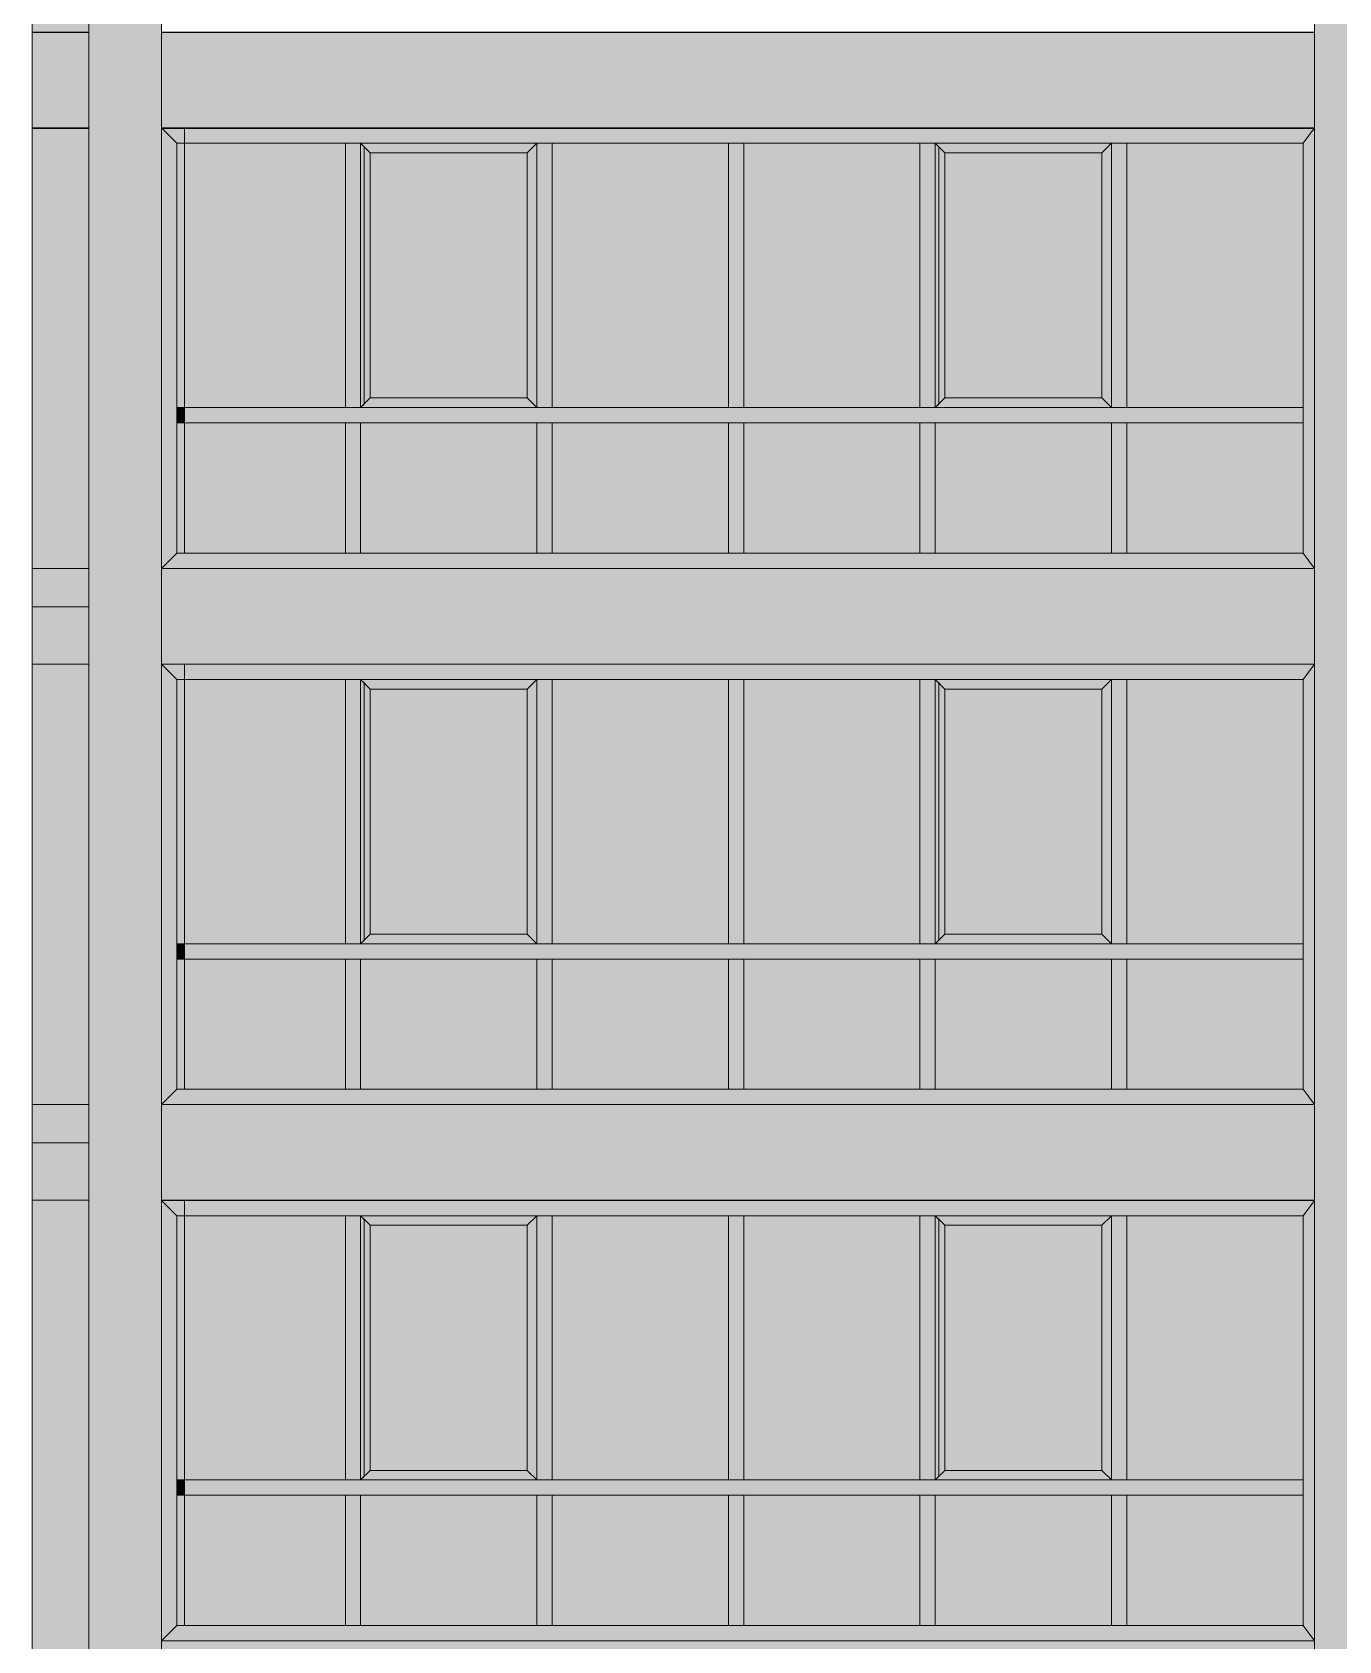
# Paper-space layout 'Лист1' of a CAD drawing. Header units: millimetres. Extents: x 141 to 459, y 101 to 382.
# Drawn here: x 157.9 to 226.1, y 196.4 to 280.4 of the extents above; entities that cross this region are included whole.
import ezdxf

# ---------------------------------------------------------------- set-up
doc = ezdxf.new("R2010")
doc.units = ezdxf.units.MM
doc.layers.add('окна', color=10, linetype='Continuous', lineweight=13)
doc.layers.add('ТОНКИЕе', color=7, linetype='Continuous', lineweight=13)
doc.layers.add('тонкие', color=7, linetype='Continuous')

psp = doc.layouts.new('Лист1')

# ---------------------------------------------------------------- hatches: boundary and pattern name
at = {"layer": 'окна', "true_color": 0xffff47, "transparency": 33554687}
h = psp.add_hatch(color=51, dxfattribs=at)
h.dxf.hatch_style = 1
h.paths.add_polyline_path([(160.806, 135.444), (160.806, 140.444), (157.856, 140.444), (157.856, 135.444)])
h.paths.add_polyline_path([(224.806, 135.444), (224.806, 140.444), (165.806, 140.444), (165.806, 135.444)])
h.paths.add_polyline_path([(160.806, 168.444), (157.856, 168.444), (157.856, 163.444), (160.806, 163.444)])
h.paths.add_polyline_path([(165.806, 168.444), (165.806, 163.444), (224.806, 163.444), (224.806, 168.444)])
h.paths.add_polyline_path([(160.806, 196.444), (157.856, 196.444), (157.856, 191.444), (160.806, 191.444)])
h.paths.add_polyline_path([(165.806, 196.444), (165.806, 191.444), (224.806, 191.444), (224.806, 196.444)])
h.paths.add_polyline_path([(160.806, 224.444), (157.856, 224.444), (157.856, 219.444), (160.806, 219.444)])
h.paths.add_polyline_path([(224.806, 219.444), (224.806, 224.444), (165.806, 224.444), (165.806, 219.444)])
h.paths.add_polyline_path([(160.806, 252.444), (157.856, 252.444), (157.856, 247.444), (160.806, 247.444)])
h.paths.add_polyline_path([(224.806, 247.444), (224.806, 252.444), (165.806, 252.444), (165.806, 247.444)])
h.paths.add_polyline_path([(160.806, 280.444), (157.856, 280.444), (157.856, 275.444), (160.806, 275.444)])
h.paths.add_polyline_path([(224.806, 275.444), (224.806, 280.444), (165.806, 280.444), (165.806, 275.444)])
h.paths.add_polyline_path([(160.806, 308.444), (157.856, 308.444), (157.856, 303.444), (160.806, 303.444)])
h.paths.add_polyline_path([(224.806, 303.444), (224.806, 308.444), (165.806, 308.444), (165.806, 303.444)])
at = {"layer": 'окна', "true_color": 0x636363}
h = psp.add_hatch(color=251, dxfattribs=at)
h.dxf.hatch_style = 1
h.paths.add_polyline_path([(165.806, 275.444), (164.606, 275.444), (165.406, 274.644), (165.806, 274.644)])
h.paths.add_polyline_path([(165.406, 274.644), (164.606, 275.444), (164.606, 252.444), (165.406, 253.244)])
h.paths.add_polyline_path([(165.806, 253.244), (165.406, 253.244), (164.606, 252.444), (165.806, 252.444)])
at = {"layer": 'окна', "true_color": 0xededed}
h = psp.add_hatch(color=7, dxfattribs=at)
h.dxf.hatch_style = 1
h.paths.add_polyline_path([(224.806, 275.444), (165.806, 275.444), (165.806, 274.644), (224.006, 274.644), (224.22, 274.644)])
h.paths.add_polyline_path([(175.006, 274.644), (174.206, 274.644), (174.206, 260.844), (175.006, 260.844)])
h.paths.add_polyline_path([(185.006, 274.644), (184.206, 274.644), (184.206, 260.844), (185.006, 260.844)])
h.paths.add_polyline_path([(195.006, 274.644), (194.206, 274.644), (194.206, 260.844), (195.006, 260.844)])
h.paths.add_polyline_path([(205.006, 274.644), (204.206, 274.644), (204.206, 260.844), (205.006, 260.844)])
h.paths.add_polyline_path([(215.006, 274.644), (214.206, 274.644), (214.206, 260.844), (215.006, 260.844)])
h.paths.add_polyline_path([(224.806, 275.444), (224.22, 274.644), (224.22, 253.244), (224.806, 252.444)])
h.paths.add_polyline_path([(224.22, 260.844), (224.006, 260.844), (165.806, 260.844), (165.806, 260.044), (224.22, 260.044)])
h.paths.add_polyline_path([(215.006, 260.044), (214.206, 260.044), (214.206, 253.244), (215.006, 253.244)])
h.paths.add_polyline_path([(224.22, 253.244), (224.006, 253.244), (165.806, 253.244), (165.806, 252.444), (224.806, 252.444)])
h.paths.add_polyline_path([(205.006, 260.044), (204.206, 260.044), (204.206, 253.244), (205.006, 253.244)])
h.paths.add_polyline_path([(195.006, 260.044), (194.206, 260.044), (194.206, 253.244), (195.006, 253.244)])
h.paths.add_polyline_path([(185.006, 260.044), (184.206, 260.044), (184.206, 253.244), (185.006, 253.244)])
h.paths.add_polyline_path([(175.006, 260.044), (174.206, 260.044), (174.206, 253.244), (175.006, 253.244)])
at = {"layer": 'окна', "true_color": 0xd1d1d1}
h = psp.add_hatch(color=254, dxfattribs=at)
h.dxf.hatch_style = 1
h.paths.add_polyline_path([(165.806, 260.044), (165.406, 260.044), (165.406, 253.244), (165.806, 253.244)])
h.paths.add_polyline_path([(165.806, 274.644), (165.406, 274.644), (165.406, 260.844), (165.806, 260.844)])
at = {"layer": 'окна', "true_color": 0x999999}
h = psp.add_hatch(color=253, dxfattribs=at)
h.dxf.hatch_style = 1
h.set_gradient(color1=(69, 69, 69), color2=(209, 209, 209), tint=1, name='CURVED')
h.paths.add_polyline_path([(174.206, 274.644), (165.806, 274.644), (165.806, 260.844), (174.206, 260.844)])
h.paths.add_polyline_path([(175.506, 261.344), (183.706, 261.344), (183.706, 274.144), (175.506, 274.144)])
h.paths.add_polyline_path([(185.006, 274.644), (185.006, 260.844), (194.206, 260.844), (194.206, 274.644)])
h.paths.add_polyline_path([(195.006, 260.844), (204.206, 260.844), (204.206, 274.644), (195.006, 274.644)])
h.paths.add_polyline_path([(213.706, 274.144), (205.506, 274.144), (205.506, 261.344), (213.706, 261.344)])
h.paths.add_polyline_path([(224.22, 274.644), (224.006, 274.644), (215.006, 274.644), (215.006, 260.844), (224.006, 260.844), (224.22, 260.844)])
h.paths.add_polyline_path([(215.006, 260.044), (215.006, 253.244), (224.006, 253.244), (224.22, 253.244), (224.22, 260.044)])
h.paths.add_polyline_path([(205.006, 260.044), (205.006, 253.244), (214.206, 253.244), (214.206, 260.044)])
h.paths.add_polyline_path([(195.006, 260.044), (195.006, 253.244), (204.206, 253.244), (204.206, 260.044)])
h.paths.add_polyline_path([(185.006, 260.044), (185.006, 253.244), (194.206, 253.244), (194.206, 260.044)])
h.paths.add_polyline_path([(175.006, 260.044), (175.006, 253.244), (184.206, 253.244), (184.206, 260.044)])
h.paths.add_polyline_path([(165.806, 260.044), (165.806, 253.244), (174.206, 253.244), (174.206, 260.044)])
at = {"layer": 'окна', "true_color": 0xd6d6d6}
h = psp.add_hatch(color=254, dxfattribs=at)
h.dxf.hatch_style = 1
h.paths.add_polyline_path([(184.206, 274.644), (183.706, 274.144), (183.706, 261.344), (184.206, 260.844)])
h.paths.add_polyline_path([(183.706, 261.344), (175.506, 261.344), (175.006, 260.844), (184.206, 260.844)])
h.paths.add_polyline_path([(175.506, 274.144), (175.185, 274.465), (175.185, 261.024), (175.506, 261.344)])
h.paths.add_polyline_path([(184.206, 274.644), (175.006, 274.644), (175.506, 274.144), (183.706, 274.144)])
h = psp.add_hatch(color=254, dxfattribs=at)
h.dxf.hatch_style = 1
h.paths.add_polyline_path([(214.206, 274.644), (213.706, 274.144), (213.706, 261.344), (214.206, 260.844)])
h.paths.add_polyline_path([(213.706, 261.344), (205.506, 261.344), (205.006, 260.844), (214.206, 260.844)])
h.paths.add_polyline_path([(205.506, 274.144), (205.185, 274.465), (205.185, 261.024), (205.506, 261.344)])
h.paths.add_polyline_path([(214.206, 274.644), (205.006, 274.644), (205.506, 274.144), (213.706, 274.144)])
at = {"layer": 'окна', "true_color": 0x636363}
h = psp.add_hatch(color=251, dxfattribs=at)
h.dxf.hatch_style = 1
h.paths.add_polyline_path([(165.806, 260.844), (165.406, 260.844), (165.406, 260.044), (165.806, 260.044)])
h = psp.add_hatch(color=251, dxfattribs=at)
h.dxf.hatch_style = 1
h.paths.add_polyline_path([(165.806, 247.444), (164.606, 247.444), (165.406, 246.644), (165.806, 246.644)])
h.paths.add_polyline_path([(165.406, 246.644), (164.606, 247.444), (164.606, 224.444), (165.406, 225.244)])
h.paths.add_polyline_path([(165.806, 225.244), (165.406, 225.244), (164.606, 224.444), (165.806, 224.444)])
at = {"layer": 'окна', "true_color": 0xededed}
h = psp.add_hatch(color=7, dxfattribs=at)
h.dxf.hatch_style = 1
h.paths.add_polyline_path([(224.806, 247.444), (165.806, 247.444), (165.806, 246.644), (224.006, 246.644), (224.22, 246.644)])
h.paths.add_polyline_path([(175.006, 246.644), (174.206, 246.644), (174.206, 232.844), (175.006, 232.844)])
h.paths.add_polyline_path([(185.006, 246.644), (184.206, 246.644), (184.206, 232.844), (185.006, 232.844)])
h.paths.add_polyline_path([(195.006, 246.644), (194.206, 246.644), (194.206, 232.844), (195.006, 232.844)])
h.paths.add_polyline_path([(205.006, 246.644), (204.206, 246.644), (204.206, 232.844), (205.006, 232.844)])
h.paths.add_polyline_path([(215.006, 246.644), (214.206, 246.644), (214.206, 232.844), (215.006, 232.844)])
h.paths.add_polyline_path([(224.806, 247.444), (224.22, 246.644), (224.22, 225.244), (224.806, 224.444)])
h.paths.add_polyline_path([(224.22, 232.844), (224.006, 232.844), (165.806, 232.844), (165.806, 232.044), (224.22, 232.044)])
h.paths.add_polyline_path([(215.006, 232.044), (214.206, 232.044), (214.206, 225.244), (215.006, 225.244)])
h.paths.add_polyline_path([(224.22, 225.244), (224.006, 225.244), (165.806, 225.244), (165.806, 224.444), (224.806, 224.444)])
h.paths.add_polyline_path([(205.006, 232.044), (204.206, 232.044), (204.206, 225.244), (205.006, 225.244)])
h.paths.add_polyline_path([(195.006, 232.044), (194.206, 232.044), (194.206, 225.244), (195.006, 225.244)])
h.paths.add_polyline_path([(185.006, 232.044), (184.206, 232.044), (184.206, 225.244), (185.006, 225.244)])
h.paths.add_polyline_path([(175.006, 232.044), (174.206, 232.044), (174.206, 225.244), (175.006, 225.244)])
at = {"layer": 'окна', "true_color": 0xd1d1d1}
h = psp.add_hatch(color=254, dxfattribs=at)
h.dxf.hatch_style = 1
h.paths.add_polyline_path([(165.806, 232.044), (165.406, 232.044), (165.406, 225.244), (165.806, 225.244)])
h.paths.add_polyline_path([(165.806, 246.644), (165.406, 246.644), (165.406, 232.844), (165.806, 232.844)])
at = {"layer": 'окна', "true_color": 0x999999}
h = psp.add_hatch(color=253, dxfattribs=at)
h.dxf.hatch_style = 1
h.set_gradient(color1=(69, 69, 69), color2=(209, 209, 209), tint=1, name='CURVED')
h.paths.add_polyline_path([(174.206, 246.644), (165.806, 246.644), (165.806, 232.844), (174.206, 232.844)])
h.paths.add_polyline_path([(175.506, 233.344), (183.706, 233.344), (183.706, 246.144), (175.506, 246.144)])
h.paths.add_polyline_path([(185.006, 246.644), (185.006, 232.844), (194.206, 232.844), (194.206, 246.644)])
h.paths.add_polyline_path([(195.006, 232.844), (204.206, 232.844), (204.206, 246.644), (195.006, 246.644)])
h.paths.add_polyline_path([(213.706, 246.144), (205.506, 246.144), (205.506, 233.344), (213.706, 233.344)])
h.paths.add_polyline_path([(224.22, 246.644), (224.006, 246.644), (215.006, 246.644), (215.006, 232.844), (224.006, 232.844), (224.22, 232.844)])
h.paths.add_polyline_path([(215.006, 232.044), (215.006, 225.244), (224.006, 225.244), (224.22, 225.244), (224.22, 232.044)])
h.paths.add_polyline_path([(205.006, 232.044), (205.006, 225.244), (214.206, 225.244), (214.206, 232.044)])
h.paths.add_polyline_path([(195.006, 232.044), (195.006, 225.244), (204.206, 225.244), (204.206, 232.044)])
h.paths.add_polyline_path([(185.006, 232.044), (185.006, 225.244), (194.206, 225.244), (194.206, 232.044)])
h.paths.add_polyline_path([(175.006, 232.044), (175.006, 225.244), (184.206, 225.244), (184.206, 232.044)])
h.paths.add_polyline_path([(165.806, 232.044), (165.806, 225.244), (174.206, 225.244), (174.206, 232.044)])
at = {"layer": 'окна', "true_color": 0xd6d6d6}
h = psp.add_hatch(color=254, dxfattribs=at)
h.dxf.hatch_style = 1
h.paths.add_polyline_path([(184.206, 246.644), (183.706, 246.144), (183.706, 233.344), (184.206, 232.844)])
h.paths.add_polyline_path([(183.706, 233.344), (175.506, 233.344), (175.006, 232.844), (184.206, 232.844)])
h.paths.add_polyline_path([(175.506, 246.144), (175.185, 246.465), (175.185, 233.024), (175.506, 233.344)])
h.paths.add_polyline_path([(184.206, 246.644), (175.006, 246.644), (175.506, 246.144), (183.706, 246.144)])
h = psp.add_hatch(color=254, dxfattribs=at)
h.dxf.hatch_style = 1
h.paths.add_polyline_path([(214.206, 246.644), (213.706, 246.144), (213.706, 233.344), (214.206, 232.844)])
h.paths.add_polyline_path([(213.706, 233.344), (205.506, 233.344), (205.006, 232.844), (214.206, 232.844)])
h.paths.add_polyline_path([(205.506, 246.144), (205.185, 246.465), (205.185, 233.024), (205.506, 233.344)])
h.paths.add_polyline_path([(214.206, 246.644), (205.006, 246.644), (205.506, 246.144), (213.706, 246.144)])
at = {"layer": 'окна', "true_color": 0x636363}
h = psp.add_hatch(color=251, dxfattribs=at)
h.dxf.hatch_style = 1
h.paths.add_polyline_path([(165.806, 232.844), (165.406, 232.844), (165.406, 232.044), (165.806, 232.044)])
h = psp.add_hatch(color=251, dxfattribs=at)
h.dxf.hatch_style = 1
h.paths.add_polyline_path([(165.806, 219.444), (164.606, 219.444), (165.406, 218.644), (165.806, 218.644)])
h.paths.add_polyline_path([(165.406, 218.644), (164.606, 219.444), (164.606, 196.444), (165.406, 197.244)])
h.paths.add_polyline_path([(165.806, 197.244), (165.406, 197.244), (164.606, 196.444), (165.806, 196.444)])
at = {"layer": 'окна', "true_color": 0xededed}
h = psp.add_hatch(color=7, dxfattribs=at)
h.dxf.hatch_style = 1
h.paths.add_polyline_path([(224.806, 219.444), (165.806, 219.444), (165.806, 218.644), (224.006, 218.644), (224.22, 218.644)])
h.paths.add_polyline_path([(175.006, 218.644), (174.206, 218.644), (174.206, 204.844), (175.006, 204.844)])
h.paths.add_polyline_path([(185.006, 218.644), (184.206, 218.644), (184.206, 204.844), (185.006, 204.844)])
h.paths.add_polyline_path([(195.006, 218.644), (194.206, 218.644), (194.206, 204.844), (195.006, 204.844)])
h.paths.add_polyline_path([(205.006, 218.644), (204.206, 218.644), (204.206, 204.844), (205.006, 204.844)])
h.paths.add_polyline_path([(215.006, 218.644), (214.206, 218.644), (214.206, 204.844), (215.006, 204.844)])
h.paths.add_polyline_path([(224.806, 219.444), (224.22, 218.644), (224.22, 197.244), (224.806, 196.444)])
h.paths.add_polyline_path([(224.22, 204.844), (224.006, 204.844), (165.806, 204.844), (165.806, 204.044), (224.22, 204.044)])
h.paths.add_polyline_path([(215.006, 204.044), (214.206, 204.044), (214.206, 197.244), (215.006, 197.244)])
h.paths.add_polyline_path([(224.22, 197.244), (224.006, 197.244), (165.806, 197.244), (165.806, 196.444), (224.806, 196.444)])
h.paths.add_polyline_path([(205.006, 204.044), (204.206, 204.044), (204.206, 197.244), (205.006, 197.244)])
h.paths.add_polyline_path([(195.006, 204.044), (194.206, 204.044), (194.206, 197.244), (195.006, 197.244)])
h.paths.add_polyline_path([(185.006, 204.044), (184.206, 204.044), (184.206, 197.244), (185.006, 197.244)])
h.paths.add_polyline_path([(175.006, 204.044), (174.206, 204.044), (174.206, 197.244), (175.006, 197.244)])
at = {"layer": 'окна', "true_color": 0xd1d1d1}
h = psp.add_hatch(color=254, dxfattribs=at)
h.dxf.hatch_style = 1
h.paths.add_polyline_path([(165.806, 204.044), (165.406, 204.044), (165.406, 197.244), (165.806, 197.244)])
h.paths.add_polyline_path([(165.806, 218.644), (165.406, 218.644), (165.406, 204.844), (165.806, 204.844)])
at = {"layer": 'окна', "true_color": 0x999999}
h = psp.add_hatch(color=253, dxfattribs=at)
h.dxf.hatch_style = 1
h.set_gradient(color1=(69, 69, 69), color2=(209, 209, 209), tint=1, name='CURVED')
h.paths.add_polyline_path([(174.206, 218.644), (165.806, 218.644), (165.806, 204.844), (174.206, 204.844)])
h.paths.add_polyline_path([(175.506, 205.344), (183.706, 205.344), (183.706, 218.144), (175.506, 218.144)])
h.paths.add_polyline_path([(185.006, 218.644), (185.006, 204.844), (194.206, 204.844), (194.206, 218.644)])
h.paths.add_polyline_path([(195.006, 204.844), (204.206, 204.844), (204.206, 218.644), (195.006, 218.644)])
h.paths.add_polyline_path([(213.706, 218.144), (205.506, 218.144), (205.506, 205.344), (213.706, 205.344)])
h.paths.add_polyline_path([(224.22, 218.644), (224.006, 218.644), (215.006, 218.644), (215.006, 204.844), (224.006, 204.844), (224.22, 204.844)])
h.paths.add_polyline_path([(215.006, 204.044), (215.006, 197.244), (224.006, 197.244), (224.22, 197.244), (224.22, 204.044)])
h.paths.add_polyline_path([(205.006, 204.044), (205.006, 197.244), (214.206, 197.244), (214.206, 204.044)])
h.paths.add_polyline_path([(195.006, 204.044), (195.006, 197.244), (204.206, 197.244), (204.206, 204.044)])
h.paths.add_polyline_path([(185.006, 204.044), (185.006, 197.244), (194.206, 197.244), (194.206, 204.044)])
h.paths.add_polyline_path([(175.006, 204.044), (175.006, 197.244), (184.206, 197.244), (184.206, 204.044)])
h.paths.add_polyline_path([(165.806, 204.044), (165.806, 197.244), (174.206, 197.244), (174.206, 204.044)])
at = {"layer": 'окна', "true_color": 0xd6d6d6}
h = psp.add_hatch(color=254, dxfattribs=at)
h.dxf.hatch_style = 1
h.paths.add_polyline_path([(184.206, 218.644), (183.706, 218.144), (183.706, 205.344), (184.206, 204.844)])
h.paths.add_polyline_path([(183.706, 205.344), (175.506, 205.344), (175.006, 204.844), (184.206, 204.844)])
h.paths.add_polyline_path([(175.506, 218.144), (175.185, 218.465), (175.185, 205.024), (175.506, 205.344)])
h.paths.add_polyline_path([(184.206, 218.644), (175.006, 218.644), (175.506, 218.144), (183.706, 218.144)])
h = psp.add_hatch(color=254, dxfattribs=at)
h.dxf.hatch_style = 1
h.paths.add_polyline_path([(214.206, 218.644), (213.706, 218.144), (213.706, 205.344), (214.206, 204.844)])
h.paths.add_polyline_path([(213.706, 205.344), (205.506, 205.344), (205.006, 204.844), (214.206, 204.844)])
h.paths.add_polyline_path([(205.506, 218.144), (205.185, 218.465), (205.185, 205.024), (205.506, 205.344)])
h.paths.add_polyline_path([(214.206, 218.644), (205.006, 218.644), (205.506, 218.144), (213.706, 218.144)])
at = {"layer": 'окна', "true_color": 0x636363}
h = psp.add_hatch(color=251, dxfattribs=at)
h.dxf.hatch_style = 1
h.paths.add_polyline_path([(165.806, 204.844), (165.406, 204.844), (165.406, 204.044), (165.806, 204.044)])
at = {"layer": 'тонкие', "transparency": 33554687}
h = psp.add_hatch(color=7, dxfattribs=at)
h.dxf.hatch_style = 1
h.paths.add_polyline_path([(175.006, 274.644), (175.256, 274.394), (175.185, 274.465), (175.185, 261.024), (175.006, 260.844)])
h = psp.add_hatch(color=7, dxfattribs=at)
h.dxf.hatch_style = 1
h.paths.add_polyline_path([(205.006, 274.644), (205.256, 274.394), (205.185, 274.465), (205.185, 261.024), (205.006, 260.844)])
h = psp.add_hatch(color=7, dxfattribs=at)
h.dxf.hatch_style = 1
h.paths.add_polyline_path([(175.006, 246.644), (175.256, 246.394), (175.185, 246.465), (175.185, 233.024), (175.006, 232.844)])
h = psp.add_hatch(color=7, dxfattribs=at)
h.dxf.hatch_style = 1
h.paths.add_polyline_path([(205.006, 246.644), (205.256, 246.394), (205.185, 246.465), (205.185, 233.024), (205.006, 232.844)])
h = psp.add_hatch(color=7, dxfattribs=at)
h.dxf.hatch_style = 1
h.paths.add_polyline_path([(175.006, 218.644), (175.256, 218.394), (175.185, 218.465), (175.185, 205.024), (175.006, 204.844)])
h = psp.add_hatch(color=7, dxfattribs=at)
h.dxf.hatch_style = 1
h.paths.add_polyline_path([(205.006, 218.644), (205.256, 218.394), (205.185, 218.465), (205.185, 205.024), (205.006, 204.844)])
at = {"layer": 'ТОНКИЕе', "true_color": 0xf7f7f7, "transparency": 33554687}
h = psp.add_hatch(color=7, dxfattribs=at)
h.dxf.hatch_style = 1
h.paths.add_polyline_path([(164.606, 334.444), (164.606, 364.444), (160.806, 364.444), (160.806, 138.444), (160.806, 135.444), (160.806, 104.444), (160.806, 101.444), (164.606, 101.444), (164.606, 110.444)])
h.paths.add_polyline_path([(228.606, 334.444), (228.606, 364.444), (224.806, 364.444), (224.806, 333.644), (224.806, 331.444), (224.806, 104.444), (224.806, 101.444), (228.606, 101.444), (228.606, 138.444)])
h.paths.add_polyline_path([(338.701, 138.444), (284.906, 138.444), (284.906, 110.444), (284.906, 101.444), (288.706, 101.444), (288.706, 134.644), (333.356, 134.644), (334.901, 134.644), (334.901, 117.444), (336.356, 117.444), (338.701, 117.327)])
h.paths.add_polyline_path([(284.906, 138.444), (264.906, 138.444), (264.906, 135.444), (284.906, 135.444)])
at = {"layer": 'ТОНКИЕе', "true_color": 0x7c6827}
h = psp.add_hatch(color=47, dxfattribs=at)
h.dxf.hatch_style = 1
h.paths.add_polyline_path([(165.806, 336.444), (164.606, 336.444), (164.606, 331.444), (165.806, 331.444)])
h.paths.add_polyline_path([(164.606, 275.423), (165.806, 275.423), (165.806, 275.444), (164.606, 275.444)])
h.paths.add_polyline_path([(165.806, 163.444), (164.606, 163.444), (164.606, 163.43), (165.806, 163.43)])
h.paths.add_polyline_path([(165.806, 191.444), (164.606, 191.444), (164.606, 191.403), (165.806, 191.403)])
h.paths.add_polyline_path([(165.806, 219.447), (164.606, 219.447), (164.606, 219.444), (165.806, 219.444)])
h.paths.add_polyline_path([(165.806, 247.444), (164.606, 247.444), (164.606, 247.443), (165.806, 247.443)])
at = {"layer": 'ТОНКИЕе', "true_color": 0xb15964, "transparency": 33554687}
h = psp.add_hatch(color=245, dxfattribs=at)
h.dxf.hatch_style = 1
h.paths.add_polyline_path([(284.906, 334.444), (264.206, 334.444), (245.106, 334.444), (245.106, 329.444), (252.606, 329.444), (252.606, 315.444), (245.106, 315.444), (245.106, 301.444), (252.606, 301.444), (252.606, 287.444), (245.106, 287.444), (245.106, 273.444), (252.606, 273.444), (252.606, 259.444), (245.106, 259.444), (245.106, 245.444), (252.606, 245.444), (252.606, 231.444), (245.106, 231.444), (245.106, 217.444), (252.606, 217.444), (252.606, 203.444), (245.106, 203.444), (245.106, 189.444), (252.606, 189.444), (252.606, 175.444), (245.106, 175.444), (245.106, 161.444), (252.606, 161.444), (252.606, 147.444), (245.106, 147.444), (245.106, 135.444), (264.206, 135.444), (264.906, 135.444), (264.906, 138.444), (284.906, 138.444)])
h.paths.add_polyline_path([(264.206, 147.444), (264.206, 161.444), (277.206, 161.444), (277.206, 147.444)], flags=16)
h.paths.add_polyline_path([(265.006, 148.244), (265.006, 160.644), (276.406, 160.644), (276.406, 148.244)], flags=0)
h.paths.add_polyline_path([(265.22, 148.459), (265.22, 160.43), (265.256, 160.394), (265.506, 160.144), (269.806, 160.144), (270.306, 160.644), (271.106, 160.644), (271.32, 160.43), (271.356, 160.394), (271.606, 160.144), (275.906, 160.144), (275.906, 148.744), (271.606, 148.744), (271.106, 148.244), (271.106, 160.644), (270.306, 160.644), (270.306, 148.244), (269.806, 148.744), (265.506, 148.744)], flags=0)
h.paths.add_polyline_path([(264.206, 175.444), (264.206, 189.444), (277.206, 189.444), (277.206, 175.444)], flags=16)
h.paths.add_polyline_path([(265.006, 176.244), (265.006, 188.644), (276.406, 188.644), (276.406, 176.244)], flags=0)
h.paths.add_polyline_path([(265.22, 176.459), (265.22, 188.43), (265.256, 188.394), (265.506, 188.144), (269.806, 188.144), (270.306, 188.644), (271.106, 188.644), (271.32, 188.43), (271.356, 188.394), (271.606, 188.144), (275.906, 188.144), (275.906, 176.744), (271.606, 176.744), (271.106, 176.244), (271.106, 188.644), (270.306, 188.644), (270.306, 176.244), (269.806, 176.744), (265.506, 176.744)], flags=0)
h.paths.add_polyline_path([(264.206, 203.444), (264.206, 217.444), (277.206, 217.444), (277.206, 203.444)], flags=16)
h.paths.add_polyline_path([(265.006, 204.244), (265.006, 216.644), (276.406, 216.644), (276.406, 204.244)], flags=0)
h.paths.add_polyline_path([(265.22, 204.459), (265.22, 216.43), (265.256, 216.394), (265.506, 216.144), (269.806, 216.144), (270.306, 216.644), (271.106, 216.644), (271.32, 216.43), (271.356, 216.394), (271.606, 216.144), (275.906, 216.144), (275.906, 204.744), (271.606, 204.744), (271.106, 204.244), (271.106, 216.644), (270.306, 216.644), (270.306, 204.244), (269.806, 204.744), (265.506, 204.744)], flags=0)
h.paths.add_polyline_path([(264.206, 231.444), (264.206, 245.444), (277.206, 245.444), (277.206, 231.444)], flags=16)
h.paths.add_polyline_path([(265.006, 232.244), (265.006, 244.644), (276.406, 244.644), (276.406, 232.244)], flags=0)
h.paths.add_polyline_path([(265.22, 232.459), (265.22, 244.43), (265.256, 244.394), (265.506, 244.144), (269.806, 244.144), (270.306, 244.644), (271.106, 244.644), (271.32, 244.43), (271.356, 244.394), (271.606, 244.144), (275.906, 244.144), (275.906, 232.744), (271.606, 232.744), (271.106, 232.244), (271.106, 244.644), (270.306, 244.644), (270.306, 232.244), (269.806, 232.744), (265.506, 232.744)], flags=0)
h.paths.add_polyline_path([(264.206, 259.444), (264.206, 273.444), (277.206, 273.444), (277.206, 259.444)], flags=16)
h.paths.add_polyline_path([(265.006, 260.244), (265.006, 272.644), (276.406, 272.644), (276.406, 260.244)], flags=0)
h.paths.add_polyline_path([(265.22, 260.459), (265.22, 272.43), (265.256, 272.394), (265.506, 272.144), (269.806, 272.144), (270.306, 272.644), (271.106, 272.644), (271.32, 272.43), (271.356, 272.394), (271.606, 272.144), (275.906, 272.144), (275.906, 260.744), (271.606, 260.744), (271.106, 260.244), (271.106, 272.644), (270.306, 272.644), (270.306, 260.244), (269.806, 260.744), (265.506, 260.744)], flags=0)
h.paths.add_polyline_path([(264.206, 287.444), (264.206, 301.444), (277.206, 301.444), (277.206, 287.444)], flags=16)
h.paths.add_polyline_path([(265.006, 288.244), (265.006, 300.644), (276.406, 300.644), (276.406, 288.244)], flags=0)
h.paths.add_polyline_path([(265.22, 288.459), (265.22, 300.43), (265.256, 300.394), (265.506, 300.144), (269.806, 300.144), (270.306, 300.644), (271.106, 300.644), (271.32, 300.43), (271.356, 300.394), (271.606, 300.144), (275.906, 300.144), (275.906, 288.744), (271.606, 288.744), (271.106, 288.244), (271.106, 300.644), (270.306, 300.644), (270.306, 288.244), (269.806, 288.744), (265.506, 288.744)], flags=0)
h.paths.add_polyline_path([(264.206, 315.444), (264.206, 329.444), (277.206, 329.444), (277.206, 315.444)], flags=16)
h.paths.add_polyline_path([(265.006, 316.244), (265.006, 328.644), (276.406, 328.644), (276.406, 316.244)], flags=0)
h.paths.add_polyline_path([(265.22, 316.459), (265.22, 328.43), (265.256, 328.394), (265.506, 328.144), (269.806, 328.144), (270.306, 328.644), (271.106, 328.644), (271.32, 328.43), (271.356, 328.394), (271.606, 328.144), (275.906, 328.144), (275.906, 316.744), (271.606, 316.744), (271.106, 316.244), (271.106, 328.644), (270.306, 328.644), (270.306, 316.244), (269.806, 316.744), (265.506, 316.744)], flags=0)
h.paths.add_polyline_path([(275.906, 316.744), (271.606, 316.744), (271.606, 328.144), (275.906, 328.144)], flags=0)
h.paths.add_polyline_path([(265.506, 316.744), (265.506, 328.144), (269.806, 328.144), (269.806, 316.744)], flags=0)
h.paths.add_polyline_path([(160.806, 163.43), (157.856, 163.43), (157.856, 140.444), (160.806, 140.444)])
h.paths.add_polyline_path([(160.806, 191.403), (157.856, 191.403), (157.856, 168.444), (160.806, 168.444)])
h.paths.add_polyline_path([(160.806, 219.447), (157.856, 219.447), (157.856, 196.444), (160.806, 196.444)])
h.paths.add_polyline_path([(160.806, 250.444), (157.856, 250.444), (157.856, 224.447), (160.806, 224.447)])
h.paths.add_polyline_path([(160.806, 275.423), (157.856, 275.423), (157.856, 252.444), (160.806, 252.444)])
h.paths.add_polyline_path([(160.806, 303.427), (157.856, 303.427), (157.856, 280.444), (160.806, 280.444)])
h.paths.add_polyline_path([(160.806, 331.444), (157.856, 331.444), (157.856, 308.444), (160.806, 308.444)])
at = {"layer": 'ТОНКИЕе', "true_color": 0x7c6827}
h = psp.add_hatch(color=47, dxfattribs=at)
h.dxf.hatch_style = 1
h.paths.add_polyline_path([(165.806, 308.444), (164.606, 308.444), (164.606, 303.444), (165.806, 303.444)])
h.paths.add_polyline_path([(165.806, 280.444), (164.606, 280.444), (164.606, 275.444), (165.806, 275.444)])
h.paths.add_polyline_path([(165.806, 252.444), (164.606, 252.444), (164.606, 247.444), (165.806, 247.444)])
h.paths.add_polyline_path([(165.806, 224.444), (164.606, 224.444), (164.606, 219.444), (165.806, 219.444)])
h.paths.add_polyline_path([(165.806, 196.444), (164.606, 196.444), (164.606, 191.444), (165.806, 191.444)])
h.paths.add_polyline_path([(165.806, 168.444), (164.606, 168.444), (164.606, 163.444), (165.806, 163.444)])
h.paths.add_polyline_path([(165.806, 140.444), (164.606, 140.444), (164.606, 135.444), (165.806, 135.444)])

# ---------------------------------------------------------------- linework, layer by layer
at = {"layer": 'окна', "color": 0}
for points in [[(157.856, 275.423), (157.856, 280.423), (160.806, 280.423), (160.806, 275.423)], [(164.606, 275.423), (224.806, 275.423), (224.806, 280.423), (164.606, 280.423)], [(157.856, 275.423), (160.806, 275.423)], [(164.606, 252.444), (164.606, 275.444), (224.806, 275.444), (224.806, 252.444), (164.606, 252.444), (165.406, 253.244), (224.22, 253.244), (165.406, 253.244), (165.806, 253.244), (165.806, 275.444)], [(165.406, 253.244), (165.406, 274.644), (185.006, 274.644)], [(165.406, 260.844), (174.206, 260.844)], [(165.406, 260.044), (165.806, 260.044)], [(157.856, 247.443), (157.856, 252.443), (160.806, 252.443), (160.806, 247.443)], [(164.606, 247.443), (224.806, 247.443), (224.806, 252.443), (164.606, 252.443)], [(157.856, 247.443), (160.806, 247.443)], [(164.606, 224.444), (164.606, 247.444), (224.806, 247.444), (224.806, 224.444), (164.606, 224.444), (165.406, 225.244), (224.22, 225.244), (165.406, 225.244), (165.806, 225.244), (165.806, 247.444)], [(165.406, 225.244), (165.406, 246.644), (185.006, 246.644)], [(165.406, 232.844), (174.206, 232.844)], [(165.406, 232.044), (165.806, 232.044)], [(157.856, 219.447), (157.856, 224.447), (160.806, 224.447), (160.806, 219.447)], [(164.606, 219.447), (224.806, 219.447), (224.806, 224.447), (164.606, 224.447)], [(157.856, 219.447), (160.806, 219.447)], [(164.606, 196.444), (164.606, 219.444), (224.806, 219.444), (224.806, 196.444), (164.606, 196.444), (165.406, 197.244), (224.22, 197.244), (165.406, 197.244), (165.806, 197.244), (165.806, 219.444)], [(165.406, 197.244), (165.406, 218.644), (185.006, 218.644)], [(165.406, 204.844), (174.206, 204.844)], [(165.406, 204.044), (165.806, 204.044)]]:
    psp.add_lwpolyline(points, dxfattribs=at)
at = {"layer": 'окна', "color": 7}
for points in [[(165.406, 274.644), (164.606, 275.444)], [(224.22, 274.644), (224.806, 275.444)], [(165.406, 253.244), (165.406, 253.244), (165.406, 274.644), (165.406, 274.644), (224.006, 274.644), (224.006, 274.644), (224.22, 274.644), (224.22, 253.244), (224.006, 253.244), (165.406, 253.244)], [(165.406, 253.244), (165.406, 253.244), (165.406, 274.644), (165.406, 274.644), (224.006, 274.644), (224.006, 274.644), (224.22, 274.644), (224.22, 253.244), (224.006, 253.244), (165.406, 253.244)], [(174.606, 274.644), (174.206, 274.644), (174.206, 260.844)], [(175.006, 260.844), (175.006, 274.644)], [(175.006, 274.644), (175.506, 274.144), (183.706, 274.144), (184.206, 274.644), (183.706, 274.144), (183.706, 261.344), (184.206, 260.844), (183.706, 261.344), (175.506, 261.344), (175.006, 260.844), (175.506, 261.344), (175.506, 274.144)], [(175.006, 274.644), (175.256, 274.394), (175.185, 274.465), (175.185, 261.024), (175.006, 260.844), (175.006, 274.644)], [(175.506, 274.144), (175.506, 274.144), (175.506, 274.144), (183.706, 274.144), (183.706, 274.144), (183.706, 261.344), (183.706, 261.344), (183.706, 261.344), (175.506, 261.344), (175.506, 261.344), (175.506, 274.144)], [(184.606, 274.644), (184.206, 274.644), (184.206, 261.844)], [(184.606, 274.644), (184.206, 274.644), (184.206, 260.844)], [(185.006, 261.844), (185.006, 274.644)], [(185.006, 260.844), (185.006, 274.644)], [(194.606, 274.644), (194.206, 274.644), (194.206, 261.844)], [(194.606, 274.644), (194.206, 274.644), (194.206, 260.844)], [(195.006, 261.844), (195.006, 274.644)], [(195.006, 260.844), (195.006, 274.644)], [(204.606, 274.644), (204.206, 274.644), (204.206, 261.844)], [(204.606, 274.644), (204.206, 274.644), (204.206, 260.844)], [(205.006, 261.844), (205.006, 274.644)], [(205.006, 260.844), (205.006, 274.644)], [(205.006, 274.644), (205.506, 274.144), (213.706, 274.144), (214.206, 274.644), (213.706, 274.144), (213.706, 261.344), (214.206, 260.844), (213.706, 261.344), (205.506, 261.344), (205.006, 260.844), (205.506, 261.344), (205.506, 274.144)], [(205.006, 274.644), (205.256, 274.394), (205.185, 274.465), (205.185, 261.024), (205.006, 260.844), (205.006, 274.644)], [(205.506, 274.144), (205.506, 274.144), (205.506, 274.144), (213.706, 274.144), (213.706, 274.144), (213.706, 261.344), (213.706, 261.344), (213.706, 261.344), (205.506, 261.344), (205.506, 261.344), (205.506, 274.144)], [(214.606, 274.644), (214.206, 274.644), (214.206, 261.844)], [(214.606, 274.644), (214.206, 274.644), (214.206, 260.844)], [(215.006, 261.844), (215.006, 274.644)], [(215.006, 260.844), (215.006, 274.644)], [(165.406, 260.844), (165.406, 260.844), (224.006, 260.844), (224.22, 260.844), (224.22, 260.044), (165.406, 260.044)], [(174.206, 260.044), (174.206, 253.244), (175.006, 253.244), (175.006, 260.044)], [(184.206, 260.044), (184.206, 253.244), (185.006, 253.244), (185.006, 260.044)], [(194.206, 260.044), (194.206, 253.244), (195.006, 253.244), (195.006, 260.044)], [(204.206, 260.044), (204.206, 253.244), (205.006, 253.244), (205.006, 260.044)], [(214.206, 260.044), (214.206, 253.244), (215.006, 253.244), (215.006, 260.044)], [(164.606, 252.444), (165.406, 253.244)], [(224.806, 252.444), (224.22, 253.244)], [(165.406, 246.644), (164.606, 247.444)], [(224.22, 246.644), (224.806, 247.444)], [(165.406, 225.244), (165.406, 225.244), (165.406, 246.644), (165.406, 246.644), (224.006, 246.644), (224.006, 246.644), (224.22, 246.644), (224.22, 225.244), (224.006, 225.244), (165.406, 225.244)], [(165.406, 225.244), (165.406, 225.244), (165.406, 246.644), (165.406, 246.644), (224.006, 246.644), (224.006, 246.644), (224.22, 246.644), (224.22, 225.244), (224.006, 225.244), (165.406, 225.244)], [(174.606, 246.644), (174.206, 246.644), (174.206, 232.844)], [(175.006, 232.844), (175.006, 246.644)], [(175.006, 246.644), (175.506, 246.144), (183.706, 246.144), (184.206, 246.644), (183.706, 246.144), (183.706, 233.344), (184.206, 232.844), (183.706, 233.344), (175.506, 233.344), (175.006, 232.844), (175.506, 233.344), (175.506, 246.144)], [(175.006, 246.644), (175.256, 246.394), (175.185, 246.465), (175.185, 233.024), (175.006, 232.844), (175.006, 246.644)], [(175.506, 246.144), (175.506, 246.144), (175.506, 246.144), (183.706, 246.144), (183.706, 246.144), (183.706, 233.344), (183.706, 233.344), (183.706, 233.344), (175.506, 233.344), (175.506, 233.344), (175.506, 246.144)], [(184.606, 246.644), (184.206, 246.644), (184.206, 233.844)], [(184.606, 246.644), (184.206, 246.644), (184.206, 232.844)], [(185.006, 233.844), (185.006, 246.644)], [(185.006, 232.844), (185.006, 246.644)], [(194.606, 246.644), (194.206, 246.644), (194.206, 233.844)], [(194.606, 246.644), (194.206, 246.644), (194.206, 232.844)], [(195.006, 233.844), (195.006, 246.644)], [(195.006, 232.844), (195.006, 246.644)], [(204.606, 246.644), (204.206, 246.644), (204.206, 233.844)], [(204.606, 246.644), (204.206, 246.644), (204.206, 232.844)], [(205.006, 233.844), (205.006, 246.644)], [(205.006, 232.844), (205.006, 246.644)], [(205.006, 246.644), (205.506, 246.144), (213.706, 246.144), (214.206, 246.644), (213.706, 246.144), (213.706, 233.344), (214.206, 232.844), (213.706, 233.344), (205.506, 233.344), (205.006, 232.844), (205.506, 233.344), (205.506, 246.144)], [(205.006, 246.644), (205.256, 246.394), (205.185, 246.465), (205.185, 233.024), (205.006, 232.844), (205.006, 246.644)], [(205.506, 246.144), (205.506, 246.144), (205.506, 246.144), (213.706, 246.144), (213.706, 246.144), (213.706, 233.344), (213.706, 233.344), (213.706, 233.344), (205.506, 233.344), (205.506, 233.344), (205.506, 246.144)], [(214.606, 246.644), (214.206, 246.644), (214.206, 233.844)], [(214.606, 246.644), (214.206, 246.644), (214.206, 232.844)], [(215.006, 233.844), (215.006, 246.644)], [(215.006, 232.844), (215.006, 246.644)], [(165.406, 232.844), (165.406, 232.844), (224.006, 232.844), (224.22, 232.844), (224.22, 232.044), (165.406, 232.044)], [(174.206, 232.044), (174.206, 225.244), (175.006, 225.244), (175.006, 232.044)], [(184.206, 232.044), (184.206, 225.244), (185.006, 225.244), (185.006, 232.044)], [(194.206, 232.044), (194.206, 225.244), (195.006, 225.244), (195.006, 232.044)], [(204.206, 232.044), (204.206, 225.244), (205.006, 225.244), (205.006, 232.044)], [(214.206, 232.044), (214.206, 225.244), (215.006, 225.244), (215.006, 232.044)], [(164.606, 224.444), (165.406, 225.244)], [(224.806, 224.444), (224.22, 225.244)], [(165.406, 218.644), (164.606, 219.444)], [(224.22, 218.644), (224.806, 219.444)], [(165.406, 197.244), (165.406, 197.244), (165.406, 218.644), (165.406, 218.644), (224.006, 218.644), (224.006, 218.644), (224.22, 218.644), (224.22, 197.244), (224.006, 197.244), (165.406, 197.244)], [(165.406, 197.244), (165.406, 197.244), (165.406, 218.644), (165.406, 218.644), (224.006, 218.644), (224.006, 218.644), (224.22, 218.644), (224.22, 197.244), (224.006, 197.244), (165.406, 197.244)], [(174.606, 218.644), (174.206, 218.644), (174.206, 204.844)], [(175.006, 204.844), (175.006, 218.644)], [(175.006, 218.644), (175.506, 218.144), (183.706, 218.144), (184.206, 218.644), (183.706, 218.144), (183.706, 205.344), (184.206, 204.844), (183.706, 205.344), (175.506, 205.344), (175.006, 204.844), (175.506, 205.344), (175.506, 218.144)], [(175.006, 218.644), (175.256, 218.394), (175.185, 218.465), (175.185, 205.024), (175.006, 204.844), (175.006, 218.644)], [(184.606, 218.644), (184.206, 218.644), (184.206, 205.844)], [(184.606, 218.644), (184.206, 218.644), (184.206, 204.844)], [(185.006, 205.844), (185.006, 218.644)], [(185.006, 204.844), (185.006, 218.644)], [(194.606, 218.644), (194.206, 218.644), (194.206, 205.844)], [(194.606, 218.644), (194.206, 218.644), (194.206, 204.844)], [(195.006, 205.844), (195.006, 218.644)], [(195.006, 204.844), (195.006, 218.644)], [(204.606, 218.644), (204.206, 218.644), (204.206, 205.844)], [(204.606, 218.644), (204.206, 218.644), (204.206, 204.844)], [(205.006, 205.844), (205.006, 218.644)], [(205.006, 204.844), (205.006, 218.644)], [(205.006, 218.644), (205.506, 218.144), (213.706, 218.144), (214.206, 218.644), (213.706, 218.144), (213.706, 205.344), (214.206, 204.844), (213.706, 205.344), (205.506, 205.344), (205.006, 204.844), (205.506, 205.344), (205.506, 218.144)], [(205.006, 218.644), (205.256, 218.394), (205.185, 218.465), (205.185, 205.024), (205.006, 204.844), (205.006, 218.644)], [(214.606, 218.644), (214.206, 218.644), (214.206, 205.844)], [(214.606, 218.644), (214.206, 218.644), (214.206, 204.844)], [(215.006, 205.844), (215.006, 218.644)], [(215.006, 204.844), (215.006, 218.644)], [(175.506, 218.144), (175.506, 218.144), (175.506, 218.144), (183.706, 218.144), (183.706, 218.144), (183.706, 205.344), (183.706, 205.344), (183.706, 205.344), (175.506, 205.344), (175.506, 205.344), (175.506, 218.144)], [(205.506, 218.144), (205.506, 218.144), (205.506, 218.144), (213.706, 218.144), (213.706, 218.144), (213.706, 205.344), (213.706, 205.344), (213.706, 205.344), (205.506, 205.344), (205.506, 205.344), (205.506, 218.144)], [(165.406, 204.844), (165.406, 204.844), (224.006, 204.844), (224.22, 204.844), (224.22, 204.044), (165.406, 204.044)], [(174.206, 204.044), (174.206, 197.244), (175.006, 197.244), (175.006, 204.044)], [(184.206, 204.044), (184.206, 197.244), (185.006, 197.244), (185.006, 204.044)], [(194.206, 204.044), (194.206, 197.244), (195.006, 197.244), (195.006, 204.044)], [(204.206, 204.044), (204.206, 197.244), (205.006, 197.244), (205.006, 204.044)], [(214.206, 204.044), (214.206, 197.244), (215.006, 197.244), (215.006, 204.044)], [(164.606, 196.444), (165.406, 197.244)], [(224.806, 196.444), (224.22, 197.244)]]:
    psp.add_lwpolyline(points, dxfattribs=at)
at = {"layer": 'ТОНКИЕе', "color": 7}
for points in [[(160.806, 138.444), (160.806, 138.444), (160.806, 364.444), (160.806, 138.444), (160.806, 104.444)], [(164.606, 104.444), (164.606, 334.444), (164.606, 333.644)], [(224.806, 333.644), (224.806, 104.444)], [(157.856, 104.444), (157.856, 329.854)], [(157.856, 275.444), (157.856, 303.444), (160.806, 303.444)], [(164.606, 275.444), (164.606, 280.444), (224.806, 280.444)], [(164.606, 275.444), (164.606, 280.444), (224.806, 280.444)], [(164.606, 275.444), (164.606, 280.444), (224.806, 280.444)], [(157.856, 247.444), (157.856, 275.444), (160.806, 275.444)], [(164.606, 275.444), (224.806, 275.444)], [(164.606, 275.444), (224.806, 275.444)], [(164.606, 247.444), (164.606, 252.444), (224.806, 252.444)], [(164.606, 247.444), (164.606, 252.444), (224.806, 252.444)], [(164.606, 247.444), (164.606, 252.444), (224.806, 252.444)], [(157.856, 222.444), (157.856, 250.444), (160.806, 250.444)], [(164.606, 247.444), (224.806, 247.444)], [(164.606, 247.444), (224.806, 247.444)], [(164.606, 219.444), (164.606, 224.444), (224.806, 224.444)], [(164.606, 219.444), (164.606, 224.444), (224.806, 224.444)], [(164.606, 219.444), (164.606, 224.444), (224.806, 224.444)], [(157.856, 194.444), (157.856, 222.444), (160.806, 222.444)], [(164.606, 219.444), (224.806, 219.444)], [(164.606, 191.444), (164.606, 196.444), (224.806, 196.444)], [(164.606, 191.444), (164.606, 196.444), (224.806, 196.444)]]:
    psp.add_lwpolyline(points, dxfattribs=at)
at = {"layer": 'ТОНКИЕе', "color": 0}
for points in [[(160.806, 280.444), (157.856, 280.444)], [(160.806, 252.444), (157.856, 252.444)], [(160.806, 224.444), (157.856, 224.444)]]:
    psp.add_lwpolyline(points, dxfattribs=at)

doc.saveas('drawing.dxf')
